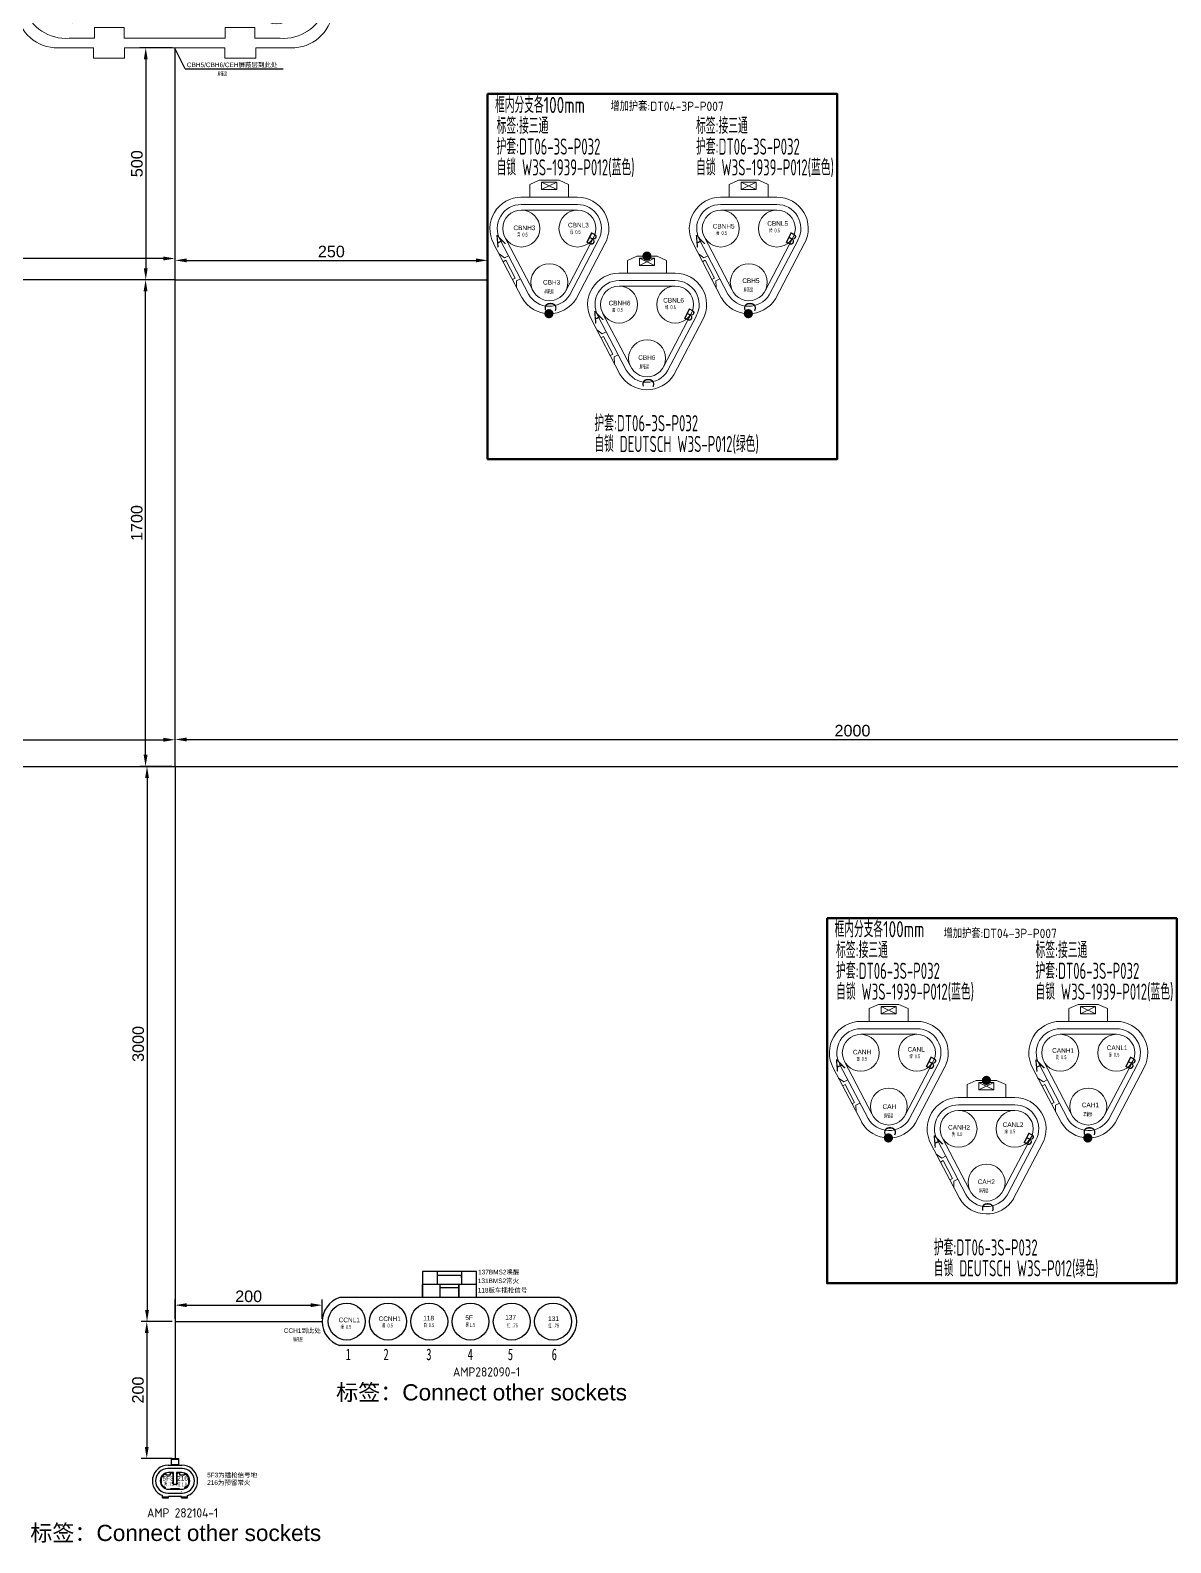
# Model space of a CAD drawing. Header units: millimetres. Extents: x 62 to 1873, y 998 to 1938.
# Drawn here: x 857.4 to 1104.3, y 1426.5 to 1753.8 of the extents above; entities that cross this region are included whole.
import ezdxf

# ---------------------------------------------------------------- set-up
doc = ezdxf.new("R2010")
doc.units = ezdxf.units.MM
for name, color, linetype, lineweight in [('1轮廓实线层', 7, 'Continuous', 50), ('AM60', 3, 'Continuous', 25), ('护套层', 3, 'Continuous', 0)]:
    doc.layers.add(name, color=color, linetype=linetype, lineweight=lineweight)
doc.layers.add('孔名层', color=1, linetype='Continuous')
doc.layers.add('线色线径', color=1, linetype='Continuous')
doc.styles.add('FST', font='', dxfattribs={"width": 0.67})
doc.styles.add('ISO Proportional', font='isocp.shx', dxfattribs={"bigfont": 'gbcbig.shx'})
doc.styles.get("Standard").update_dxf_attribs({"font": 'arial.ttf'})
doc.styles.add('TH_GBDIM', font='gbenor.shx', dxfattribs={"width": 0.8, "bigfont": 'gbcbig.shx'})
doc.styles.add('孔名字体', font='', dxfattribs={"height": 5, "bigfont": 'gbcbig.shx'})
doc.styles.add('技术要求及剖视用', font='gbenor.shx', dxfattribs={"width": 0.7, "bigfont": 'gbcbig.shx'})
doc.styles.get('FST').set_extended_font_data('FangSong_GB2312')
doc.styles.get('孔名字体').set_extended_font_data('Microsoft YaHei')
doc.dimstyles.new('ISO-25', dxfattribs={"dimtxt": 2.5, "dimasz": 2.5, "dimexe": 1.25, "dimexo": 0.625, "dimtad": 1, "dimtxsty": 'Standard', "dimcen": 2.5, "dimadec": 0, "dimazin": 0, "dimtfac": 1, "dimtmove": 0, "dimatfit": 3, "dimfxl": 1, "dimarcsym": 0})

# ---------------------------------------------------------------- blocks, each defined once
blk = doc.blocks.new('A$C51DB6593')
at = {"layer": 'AM60', "linetype": 'Continuous'}
for p, q in [((3.4, 7.08), (6.4, 7.08)), ((4.15, 7.08), (4.15, 8.52)), ((4.15, 8.52), (5.65, 8.52)), ((4.15, 8.35), (5.65, 8.35)), ((5.65, 7.18), (4.15, 7.18)), ((5.65, 8.52), (5.65, 7.08)), ((1.92, 4.35), (1.92, 3.09)), ((2.95, 4.93), (2.95, 5.23)), ((3.85, 4.93), (2.95, 4.93)), ((6.42, 6.35), (3.37, 6.35)), ((4.6, 5.48), (3.5, 5.48)), ((3.85, 5.38), (3.85, 4.93)), ((4.4, 5.38), (3.85, 5.38)), ((4.4, 5.23), (4.4, 5.38)), ((4.5, 5.23), (4.4, 5.23)), ((4.5, 2.98), (4.5, 5.23)), ((4.6, 2.98), (4.6, 5.48)), ((5.2, 5.48), (5.2, 2.98)), ((6.3, 5.48), (5.2, 5.48)), ((5.3, 5.23), (5.3, 2.98)), ((5.4, 5.23), (5.3, 5.23)), ((5.4, 5.38), (5.4, 5.23)), ((5.95, 5.38), (5.4, 5.38)), ((5.95, 4.93), (5.95, 5.38)), ((6.85, 4.93), (5.95, 4.93)), ((6.85, 5.23), (6.85, 4.93)), ((7.87, 3.09), (7.87, 4.35)), ((2.2, 0), (2.2, 0.49)), ((2.2, 0.23), (3.5, 0.23)), ((2.2, 0), (3.5, 0)), ((2.77, 2.28), (2.77, 2.03)), ((3.37, 1), (6.42, 1)), ((3.5, 1.88), (6.3, 1.88)), ((6.3, 0.28), (3.5, 0.28)), ((3.5, 0), (3.5, 0.28)), ((4.02, 2.03), (5.77, 2.03)), ((4.02, 1.88), (4.02, 2.03)), ((5.2, 2.88), (4.6, 2.88)), ((5.77, 2.03), (5.77, 1.88)), ((6.3, 0), (6.3, 0.28)), ((6.3, 0.23), (7.6, 0.23)), ((6.3, 0), (7.6, 0)), ((7.02, 2.03), (7.02, 2.28)), ((7.6, 0), (7.6, 0.49))]:
    blk.add_line(p, q, dxfattribs=at)
for centre, radius, start, end in [((3.4, 3.68), 3.4, 90, 249.3327), ((6.4, 3.68), 3.4, 290.6673, 90), ((3.37, 3.68), 2.67, 90, 270), ((3.5, 3.68), 1.8, 90, 270), ((3.4, 3.66), 1.62, 106.0766, 155.1884), ((6.3, 3.68), 1.8, 270, 90), ((6.42, 3.68), 2.67, 270, 90), ((6.4, 3.66), 1.62, 24.8116, 73.9234), ((3.4, 3.78), 1.62, 204.8116, 247.3801), ((4.6, 2.98), 0.1, 180, 270), ((4.7, 2.98), 0.1, 180, 270), ((5.1, 2.98), 0.1, 270, 0), ((5.2, 2.98), 0.1, 270, 0), ((6.4, 3.78), 1.62, 292.6199, 335.1884)]:
    blk.add_arc(centre, radius, start, end, dxfattribs=at)
at = {"layer": 'AM60', "color": 1, "lineweight": 5}
for s, p in [('1', (3.21, 1.28)), ('2', (6.14, 1.29))]:
    blk.add_text(s, height=0.25, dxfattribs=at).set_placement(p)
blk = doc.blocks.new('安费诺HC18B-S32-Out2152414464')
for p, q in [((-9.19, 53.42), (-5.89, 53.42)), ((-9.19, 46.69), (-9.19, 53.42)), ((-8.12, 52.47), (-8.12, 46.69)), ((-5.89, 52.47), (-8.12, 52.47)), ((-8.12, 52.47), (-8.12, 46.69)), ((-5.89, 53.42), (-5.89, 52.47)), ((8.69, 53.42), (8.69, 52.47)), ((12, 53.42), (8.69, 53.42)), ((8.69, 52.47), (10.93, 52.47)), ((10.93, 52.47), (10.93, 46.69)), ((12, 46.69), (12, 53.42)), ((-25.34, 48.43), (-16.63, 48.43)), ((-25.34, 46.45), (-25.34, 48.43)), ((-16.63, 48.43), (-16.63, 46.69)), ((-16.63, 46.69), (-9.19, 46.69)), ((-8.12, 46.69), (-9.19, 46.69)), ((12, 46.69), (10.93, 46.69)), ((19.44, 46.69), (12, 46.69)), ((19.44, 48.43), (19.44, 46.69)), ((28.15, 48.43), (19.44, 48.43)), ((28.15, 46.45), (28.15, 48.43)), ((-21.46, 44.25), (-15.98, 44.25)), ((-15.98, 44.25), (-15.98, 41.88)), ((-9.54, 44.25), (-4.33, 44.25)), ((-9.54, 41.88), (-9.54, 44.25)), ((12.35, 44.25), (-4.33, 44.25)), ((12.35, 41.88), (12.35, 44.25)), ((18.79, 44.25), (18.79, 41.88)), ((24.27, 44.25), (18.79, 44.25)), ((-32.89, 8.6), (-32.89, 39.38)), ((-15.98, 41.88), (-9.54, 41.88)), ((18.79, 41.88), (12.35, 41.88)), ((35.7, 8.6), (35.7, 39.38)), ((-31.16, 37.84), (-31.16, 24.92)), ((33.97, 37.84), (33.97, 24.92)), ((-31.16, 24.92), (-27.96, 24.92)), ((-27.96, 24.92), (-27.96, 18.66)), ((30.77, 24.92), (30.77, 18.66)), ((33.97, 24.92), (30.77, 24.92)), ((-31.15, 18.66), (-31.15, 8.53)), ((-27.96, 18.66), (-31.15, 18.66)), ((30.77, 18.66), (33.96, 18.66)), ((33.96, 18.66), (33.97, 8.46)), ((-15.98, 4.42), (-9.54, 4.42)), ((-15.98, 2.05), (-15.98, 4.42)), ((-9.54, 4.42), (-9.54, 2.05)), ((12.35, 4.42), (12.35, 2.05)), ((18.79, 4.42), (12.35, 4.42)), ((18.79, 2.05), (18.79, 4.42)), ((-24.64, 0), (-16.15, 0)), ((-21.46, 2.05), (-15.98, 2.05)), ((-16.15, 0), (-16.15, -2.24)), ((-9.54, 2.05), (-4.33, 2.05)), ((-9.43, 0), (-2.16, 0)), ((-9.43, -2.24), (-9.43, 0)), ((12.35, 2.05), (-4.33, 2.05)), ((12.24, 0), (-2.16, 0)), ((12.24, -2.24), (12.24, 0)), ((24.27, 2.05), (18.79, 2.05)), ((18.96, 0), (18.96, -2.24)), ((27.44, 0), (18.96, 0)), ((-16.15, -2.24), (-9.43, -2.24)), ((18.96, -2.24), (12.24, -2.24))]:
    blk.add_line(p, q)
blk.add_lwpolyline([(7.13, 49.59), (-4.34, 49.59), (-4.34, 47.21), (7.13, 47.21)], close=True)
for centre, radius in [((-20.62, 37.02), 4), ((-13.03, 36.97), 3.61), ((-5.81, 36.97), 3.61), ((1.4, 36.97), 3.61), ((8.62, 36.97), 3.61), ((15.84, 36.97), 3.61), ((23.46, 36.82), 4), ((-16.64, 29.82), 3.61), ((-9.42, 29.82), 3.61), ((-2.2, 29.82), 3.61), ((5.01, 29.82), 3.61), ((12.23, 29.82), 3.61), ((19.44, 29.82), 3.61), ((-20.42, 23), 4), ((-12.82, 22.96), 3.61), ((-5.61, 22.96), 3.61), ((8.82, 22.96), 3.61), ((16.04, 22.96), 3.61), ((23.66, 22.8), 4), ((-16.49, 16.12), 3.61), ((-9.28, 16.12), 3.61), ((-2.06, 16.12), 3.61), ((5.16, 16.12), 3.61), ((12.37, 16.12), 3.61), ((19.59, 16.12), 3.61), ((-20.62, 9.37), 4), ((23.46, 9.17), 4), ((-13.03, 9.32), 3.61), ((-5.81, 9.32), 3.61), ((1.4, 9.32), 3.61), ((8.62, 9.32), 3.61), ((15.84, 9.32), 3.61)]:
    blk.add_circle(centre, radius)
for centre, radius, start, end in [((-24.83, 38.34), 8.13, 93.5777, 172.6919), ((27.64, 38.34), 8.13, 7.3081, 86.4223), ((-22.1, 34.73), 9.54, 85.9591, 160.9835), ((24.94, 34.73), 9.54, 19.0165, 94.0409), ((-23.98, 8.89), 8.92, 181.8807, 265.7983), ((-22.1, 11.57), 9.54, 199.0165, 274.0409), ((24.94, 11.57), 9.54, 265.9591, 340.9835), ((26.79, 8.89), 8.92, 274.2017, 358.1193)]:
    blk.add_arc(centre, radius, start, end)
at = {"layer": '孔名层', "style": 'FST', "width": 0.67}
for s, height, p in [('7', 2.5, (-26.21, 35.39)), ('1', 2.5, (28.45, 35.45)), ('8', 2.5, (-21.71, 28.69)), ('13', 2.5, (23.82, 28.27)), ('19', 2.5, (-27.6, 21.97)), ('S', 5.6, (0.27, 19.76)), ('14', 2.5, (28.25, 20.32)), ('20', 2.5, (-23.41, 14)), ('25', 2.5, (24.42, 13.74)), ('32', 2.5, (-28.05, 8.39)), ('26', 2.5, (28.54, 6.99))]:
    blk.add_text(s, height=height, dxfattribs=at).set_placement(p)
at = {"layer": '护套层', "style": '技术要求及剖视用', "width": 0.67}
for tag, p, flags in [('备注', (-5.65, 17.85), 8), ('标号', (-5.65, 13.85), 8), ('功能', (-6.15, 9.85), 8), ('英文功能', (-6.15, 5.85), 8), ('编号', (-17.15, 1.85), 8), ('护套号', (-6.15, 1.85), 8), ('颜色', (14.85, 1.85), 9), ('统计到BOM', (14.85, -0.15), 9), ('厂家', (16.85, 1.85), 9), ('端子', (18.85, 1.85), 9), ('客户代号', (-17.15, -2.15), 8), ('配件', (-6.15, -2.15), 8), ('配置', (14.85, -2.15), 9), ('编码', (16.85, -2.15), 9), ('防水栓', (18.85, -2.15), 9), ('附件', (-6.15, -6.15), 8), ('视图', (14.85, -6.15), 9), ('工序', (14.85, -4.15), 9), ('方向', (16.85, -6.15), 9), ('工位', (16.85, -4.15), 9), ('盲栓', (18.85, -6.15), 9), ('设计软件', (21.61, -4.15), 9)]:
    blk.add_attdef(tag, p, '', height=3.5, dxfattribs=dict(at, flags=flags))
blk = doc.blocks.new('*D88')
at = {"color": 0, "lineweight": -2, "transparency": 16777216}
for p, q in [((888.13, 1699.78), (881.12, 1699.78)), ((882.37, 1596.97), (882.37, 1697.28)), ((888.13, 1594.47), (881.12, 1594.47))]:
    blk.add_line(p, q, dxfattribs=at)
at = {"color": 0, "transparency": 16777216}
for points in [[(881.95, 1697.28), (882.79, 1697.28), (882.37, 1699.78)], [(881.95, 1596.97), (882.79, 1596.97), (882.37, 1594.47)]]:
    blk.add_solid(points, dxfattribs=at)
at = {"layer": 'Defpoints', "color": 0, "transparency": 16777216}
for p in [(882.37, 1699.78), (888.75, 1699.78), (888.75, 1594.47)]:
    blk.add_point(p, dxfattribs=at)
at = {"color": 3, "transparency": 16777216, "insert": (880.47, 1647.13), "char_height": 2.5, "attachment_point": 5, "rotation": 90}
blk.add_mtext('1700', dxfattribs=at)
blk = doc.blocks.new('DT06-3S-P032-Out21521105156')
for p, q in [((-29.33, -14.82), (-27.31, -13.9)), ((-29.33, -17.58), (-29.33, -14.82)), ((-27.31, -13.9), (-22.94, -13.9)), ((-23.49, -14.35), (-26.76, -15.95)), ((-26.76, -14.35), (-23.49, -15.95)), ((-22.94, -13.9), (-20.92, -14.82)), ((-20.92, -17.58), (-20.92, -14.82)), ((-31.24, -17.58), (-19.01, -17.58)), ((-31.16, -19.18), (-19.01, -19.18)), ((-28.12, -17.58), (-29.33, -17.58)), ((-22.13, -17.58), (-20.92, -17.58)), ((-31.16, -20.38), (-19, -20.38)), ((-37.15, -27.61), (-30.97, -39.42)), ((-35.74, -26.85), (-29.59, -38.61)), ((-34.71, -26.23), (-28.76, -37.59)), ((-15.47, -26.24), (-21.54, -37.86)), ((-14.43, -26.82), (-20.66, -38.73)), ((-13.02, -27.58), (-19.3, -39.57)), ((-34.8, -30.7), (-35.98, -29.85)), ((-34.51, -31.26), (-35.08, -31.56)), ((-33.95, -30.26), (-34.8, -30.7)), ((-34.51, -31.26), (-32.5, -35.14)), ((-32.5, -35.14), (-33.06, -35.43)), ((-31.35, -35.26), (-32.21, -35.7)), ((-32.21, -35.7), (-32.17, -37.13))]:
    blk.add_line(p, q)
blk.add_lwpolyline([(-26.76, -14.35), (-23.49, -14.35), (-23.49, -15.95), (-26.76, -15.95)], close=True)
for centre in [(-31.16, -24.38), (-19.01, -24.38), (-25.09, -36.01)]:
    blk.add_circle(centre, 4)
for centre, radius, start, end in [((-31.16, -24.38), 6.8, 90, 208.4025), ((-31.16, -24.38), 5.2, 90, 208.4025), ((-19.01, -24.38), 6.8, 331.5975, 90), ((-19.01, -24.38), 5.2, 331.5975, 90), ((-25.09, -36.01), 5.2, 210, 328.4025), ((-25.09, -36.01), 6.8, 210, 328.4025)]:
    blk.add_arc(centre, radius, start, end)
at = {"layer": '孔名层', "style": '孔名字体'}
for s, rotation, p in [('A', 24.8528, (-36.33, -28.52)), ('B', 333.3512, (-17.4, -27.25)), ('C', 268.5587, (-26.04, -40.23))]:
    blk.add_text(s, height=2.5, rotation=rotation, dxfattribs=at).set_placement(p)
at = {"layer": '护套层', "style": '技术要求及剖视用', "width": 0.67}
for tag, p, flags in [('备注', (11.43, 11.35), 8), ('标号', (11.43, 7.35), 8), ('功能', (10.93, 3.35), 8), ('英文功能', (10.93, -0.65), 8), ('编号', (-0.07, -4.65), 8), ('护套号', (10.93, -4.65), 8), ('颜色', (31.93, -4.65), 9), ('统计到BOM', (31.93, -6.65), 9), ('厂家', (33.93, -4.65), 9), ('端子', (35.93, -4.65), 9), ('客户代号', (-0.07, -8.65), 8), ('配件', (10.93, -8.65), 8), ('配置', (31.93, -8.65), 9), ('编码', (33.93, -8.65), 9), ('防水栓', (35.93, -8.65), 9), ('附件', (10.93, -12.65), 8), ('视图', (31.93, -12.65), 9), ('工序', (31.93, -10.65), 9), ('方向', (33.93, -12.65), 9), ('工位', (33.93, -10.65), 9), ('盲栓', (35.93, -12.65), 9), ('设计软件', (38.69, -10.65), 9)]:
    blk.add_attdef(tag, p, '', height=3.5, dxfattribs=dict(at, flags=flags))
blk = doc.blocks.new('DT06-3S-P032-Out21521105310')
for p, q in [((-29.33, -14.82), (-27.31, -13.9)), ((-29.33, -17.58), (-29.33, -14.82)), ((-27.31, -13.9), (-22.94, -13.9)), ((-23.49, -14.35), (-26.76, -15.95)), ((-26.76, -14.35), (-23.49, -15.95)), ((-22.94, -13.9), (-20.92, -14.82)), ((-20.92, -17.58), (-20.92, -14.82)), ((-31.24, -17.58), (-19.01, -17.58)), ((-31.16, -19.18), (-19.01, -19.18)), ((-28.12, -17.58), (-29.33, -17.58)), ((-22.13, -17.58), (-20.92, -17.58)), ((-31.16, -20.38), (-19, -20.38)), ((-37.15, -27.61), (-30.97, -39.42)), ((-35.74, -26.85), (-29.59, -38.61)), ((-34.71, -26.23), (-28.76, -37.59)), ((-15.47, -26.24), (-21.54, -37.86)), ((-14.43, -26.82), (-20.66, -38.73)), ((-13.02, -27.58), (-19.3, -39.57)), ((-34.8, -30.7), (-35.98, -29.85)), ((-34.51, -31.26), (-35.08, -31.56)), ((-33.95, -30.26), (-34.8, -30.7)), ((-34.51, -31.26), (-32.5, -35.14)), ((-32.5, -35.14), (-33.06, -35.43)), ((-31.35, -35.26), (-32.21, -35.7)), ((-32.21, -35.7), (-32.17, -37.13))]:
    blk.add_line(p, q)
blk.add_lwpolyline([(-26.76, -14.35), (-23.49, -14.35), (-23.49, -15.95), (-26.76, -15.95)], close=True)
for centre in [(-31.16, -24.38), (-19.01, -24.38), (-25.09, -36.01)]:
    blk.add_circle(centre, 4)
for centre, radius, start, end in [((-31.16, -24.38), 6.8, 90, 208.4025), ((-31.16, -24.38), 5.2, 90, 208.4025), ((-19.01, -24.38), 6.8, 331.5975, 90), ((-19.01, -24.38), 5.2, 331.5975, 90), ((-25.09, -36.01), 5.2, 210, 328.4025), ((-25.09, -36.01), 6.8, 210, 328.4025)]:
    blk.add_arc(centre, radius, start, end)
at = {"layer": '孔名层', "style": '孔名字体'}
for s, rotation, p in [('A', 24.8528, (-36.33, -28.52)), ('B', 333.3512, (-17.4, -27.25)), ('C', 268.5587, (-26.04, -40.23))]:
    blk.add_text(s, height=2.5, rotation=rotation, dxfattribs=at).set_placement(p)
at = {"layer": '护套层', "style": '技术要求及剖视用', "width": 0.67}
for tag, p, flags in [('备注', (11.43, 11.35), 8), ('标号', (11.43, 7.35), 8), ('功能', (10.93, 3.35), 8), ('英文功能', (10.93, -0.65), 8), ('编号', (-0.07, -4.65), 8), ('护套号', (10.93, -4.65), 8), ('颜色', (31.93, -4.65), 9), ('统计到BOM', (31.93, -6.65), 9), ('厂家', (33.93, -4.65), 9), ('端子', (35.93, -4.65), 9), ('客户代号', (-0.07, -8.65), 8), ('配件', (10.93, -8.65), 8), ('配置', (31.93, -8.65), 9), ('编码', (33.93, -8.65), 9), ('防水栓', (35.93, -8.65), 9), ('附件', (10.93, -12.65), 8), ('视图', (31.93, -12.65), 9), ('工序', (31.93, -10.65), 9), ('方向', (33.93, -12.65), 9), ('工位', (33.93, -10.65), 9), ('盲栓', (35.93, -12.65), 9), ('设计软件', (38.69, -10.65), 9)]:
    blk.add_attdef(tag, p, '', height=3.5, dxfattribs=dict(at, flags=flags))
blk = doc.blocks.new('*D90')
at = {"color": 0, "lineweight": -2, "transparency": 16777216}
for p, q in [((888.13, 1749.99), (881.16, 1749.99)), ((882.41, 1747.49), (882.41, 1702.28)), ((888.13, 1699.78), (881.16, 1699.78))]:
    blk.add_line(p, q, dxfattribs=at)
at = {"color": 0, "transparency": 16777216}
for points in [[(881.99, 1747.49), (882.82, 1747.49), (882.41, 1749.99)], [(881.99, 1702.28), (882.82, 1702.28), (882.41, 1699.78)]]:
    blk.add_solid(points, dxfattribs=at)
at = {"layer": 'Defpoints', "color": 0, "transparency": 16777216}
for p in [(888.75, 1749.99), (882.41, 1699.78), (888.75, 1699.78)]:
    blk.add_point(p, dxfattribs=at)
at = {"color": 3, "transparency": 16777216, "insert": (880.5, 1724.89), "char_height": 2.5, "attachment_point": 5, "rotation": 90}
blk.add_mtext('500', dxfattribs=at)
blk = doc.blocks.new('*D91')
at = {"color": 0, "lineweight": -2, "transparency": 16777216}
for p, q in [((888.75, 1700.41), (888.75, 1705.23)), ((891.25, 1703.98), (953.92, 1703.98)), ((956.42, 1700.41), (956.42, 1705.23))]:
    blk.add_line(p, q, dxfattribs=at)
at = {"color": 0, "transparency": 16777216}
for points in [[(891.25, 1704.39), (891.25, 1703.56), (888.75, 1703.98)], [(953.92, 1704.39), (953.92, 1703.56), (956.42, 1703.98)]]:
    blk.add_solid(points, dxfattribs=at)
at = {"layer": 'Defpoints', "color": 0, "transparency": 16777216}
for p in [(956.42, 1703.98), (888.75, 1699.78), (956.42, 1699.78)]:
    blk.add_point(p, dxfattribs=at)
at = {"color": 3, "transparency": 16777216, "insert": (922.59, 1705.88), "char_height": 2.5, "attachment_point": 5}
blk.add_mtext('250', dxfattribs=at)
blk = doc.blocks.new('*D92')
at = {"color": 0, "lineweight": -2, "transparency": 16777216}
for p, q in [((812.73, 1700.41), (812.73, 1705.63)), ((888.75, 1700.41), (888.75, 1705.63)), ((886.25, 1704.38), (815.23, 1704.38))]:
    blk.add_line(p, q, dxfattribs=at)
at = {"color": 0, "transparency": 16777216}
for points in [[(815.23, 1704.8), (815.23, 1703.97), (812.73, 1704.38)], [(886.25, 1704.8), (886.25, 1703.97), (888.75, 1704.38)]]:
    blk.add_solid(points, dxfattribs=at)
at = {"layer": 'Defpoints', "color": 0, "transparency": 16777216}
for p in [(812.73, 1704.38), (812.73, 1699.78), (888.75, 1699.78)]:
    blk.add_point(p, dxfattribs=at)
at = {"color": 3, "transparency": 16777216, "insert": (850.74, 1706.29), "char_height": 2.5, "attachment_point": 5}
blk.add_mtext('200', dxfattribs=at)
blk = doc.blocks.new('*D95')
at = {"color": 0, "lineweight": -2, "transparency": 16777216}
for p, q in [((888.75, 1595.1), (888.75, 1601.54)), ((1182.07, 1595.1), (1182.07, 1601.54)), ((891.25, 1600.29), (1179.57, 1600.29))]:
    blk.add_line(p, q, dxfattribs=at)
at = {"color": 0, "transparency": 16777216}
for points in [[(891.25, 1600.71), (891.25, 1599.88), (888.75, 1600.29)], [(1179.57, 1600.71), (1179.57, 1599.88), (1182.07, 1600.29)]]:
    blk.add_solid(points, dxfattribs=at)
at = {"layer": 'Defpoints', "color": 0, "transparency": 16777216}
for p in [(1182.07, 1600.29), (888.75, 1594.47), (1182.07, 1594.47)]:
    blk.add_point(p, dxfattribs=at)
at = {"color": 3, "transparency": 16777216, "insert": (1035.41, 1602.19), "char_height": 2.5, "attachment_point": 5}
blk.add_mtext('2000', dxfattribs=at)
blk = doc.blocks.new('*D118')
at = {"color": 0, "lineweight": -2, "transparency": 16777216}
for p, q in [((888.13, 1594.47), (881.43, 1594.47)), ((882.68, 1591.97), (882.68, 1476.82)), ((888.13, 1474.32), (881.43, 1474.32))]:
    blk.add_line(p, q, dxfattribs=at)
at = {"color": 0, "transparency": 16777216}
for points in [[(882.27, 1591.97), (883.1, 1591.97), (882.68, 1594.47)], [(882.27, 1476.82), (883.1, 1476.82), (882.68, 1474.32)]]:
    blk.add_solid(points, dxfattribs=at)
at = {"layer": 'Defpoints', "color": 0, "transparency": 16777216}
for p in [(888.75, 1594.47), (882.68, 1474.32), (888.75, 1474.32)]:
    blk.add_point(p, dxfattribs=at)
at = {"color": 3, "transparency": 16777216, "insert": (880.78, 1534.4), "char_height": 2.5, "attachment_point": 5, "rotation": 90}
blk.add_mtext('3000', dxfattribs=at)
blk = doc.blocks.new('*D119')
at = {"color": 0, "lineweight": -2, "transparency": 16777216}
for p, q in [((888.13, 1474.32), (881.38, 1474.32)), ((882.63, 1471.82), (882.63, 1447.19)), ((888.13, 1444.69), (881.38, 1444.69))]:
    blk.add_line(p, q, dxfattribs=at)
at = {"color": 0, "transparency": 16777216}
for points in [[(882.21, 1471.82), (883.04, 1471.82), (882.63, 1474.32)], [(882.21, 1447.19), (883.04, 1447.19), (882.63, 1444.69)]]:
    blk.add_solid(points, dxfattribs=at)
at = {"layer": 'Defpoints', "color": 0, "transparency": 16777216}
for p in [(888.75, 1474.32), (882.63, 1444.69), (888.75, 1444.69)]:
    blk.add_point(p, dxfattribs=at)
at = {"color": 3, "transparency": 16777216, "insert": (880.73, 1459.5), "char_height": 2.5, "attachment_point": 5, "rotation": 90}
blk.add_mtext('200', dxfattribs=at)
blk = doc.blocks.new('*D120')
at = {"color": 0, "lineweight": -2, "transparency": 16777216}
for p, q in [((888.75, 1474.94), (888.75, 1479.12)), ((891.25, 1477.87), (918.12, 1477.87)), ((920.62, 1474.94), (920.62, 1479.12))]:
    blk.add_line(p, q, dxfattribs=at)
at = {"color": 0, "transparency": 16777216}
for points in [[(891.25, 1478.29), (891.25, 1477.45), (888.75, 1477.87)], [(918.12, 1478.29), (918.12, 1477.45), (920.62, 1477.87)]]:
    blk.add_solid(points, dxfattribs=at)
at = {"layer": 'Defpoints', "color": 0, "transparency": 16777216}
for p in [(920.62, 1477.87), (888.75, 1474.32), (920.62, 1474.32)]:
    blk.add_point(p, dxfattribs=at)
at = {"color": 3, "transparency": 16777216, "insert": (904.69, 1479.77), "char_height": 2.5, "attachment_point": 5}
blk.add_mtext('200', dxfattribs=at)
blk = doc.blocks.new('*D122')
at = {"color": 0, "lineweight": -2, "transparency": 16777216}
for p, q in [((773.45, 1595.1), (773.45, 1601.48)), ((888.75, 1595.1), (888.75, 1601.48)), ((775.95, 1600.23), (886.25, 1600.23))]:
    blk.add_line(p, q, dxfattribs=at)
at = {"color": 0, "transparency": 16777216}
for points in [[(775.95, 1600.65), (775.95, 1599.81), (773.45, 1600.23)], [(886.25, 1600.65), (886.25, 1599.81), (888.75, 1600.23)]]:
    blk.add_solid(points, dxfattribs=at)
at = {"layer": 'Defpoints', "color": 0, "transparency": 16777216}
for p in [(888.75, 1600.23), (773.45, 1594.47), (888.75, 1594.47)]:
    blk.add_point(p, dxfattribs=at)
at = {"color": 3, "transparency": 16777216, "insert": (831.1, 1602.13), "char_height": 2.5, "attachment_point": 5}
blk.add_mtext('300', dxfattribs=at)

msp = doc.modelspace()

# ---------------------------------------------------------------- hatches: boundary and pattern name
at = {"layer": '护套层'}
h = msp.add_hatch(color=256, dxfattribs=at)
edge = h.paths.add_edge_path()
edge.add_arc((990.909, 1704.895), 1, 0, 360)
h = msp.add_hatch(color=256, dxfattribs=at)
edge = h.paths.add_edge_path()
edge.add_arc((969.69, 1692.44), 1, 0, 360)
h = msp.add_hatch(color=256, dxfattribs=at)
edge = h.paths.add_edge_path()
edge.add_arc((1012.861, 1692.439), 1, 0, 360)
h = msp.add_hatch(color=256, dxfattribs=at)
edge = h.paths.add_edge_path()
edge.add_arc((1064.403, 1526.513), 1, 0, 360)
h = msp.add_hatch(color=256, dxfattribs=at)
edge = h.paths.add_edge_path()
edge.add_arc((1043.185, 1514.058), 1, 0, 360)
h = msp.add_hatch(color=256, dxfattribs=at)
edge = h.paths.add_edge_path()
edge.add_arc((1086.356, 1514.057), 1, 0, 360)

# ---------------------------------------------------------------- linework, layer by layer
at = {"color": 1}
for q in [(888.698, 1749.931), (912.136, 1745.426)]:
    msp.add_line((890.948, 1745.426), q, dxfattribs=at)
for p, q in [((888.755, 1594.474), (888.755, 1749.987)), ((888.755, 1699.785), (812.729, 1699.785)), ((888.755, 1699.785), (956.421, 1699.785)), ((332.565, 1594.474), (1552.582, 1594.474)), ((888.755, 1594.474), (888.755, 1444.687)), ((888.755, 1474.317), (920.615, 1474.317))]:
    msp.add_line(p, q)
at = {"color": 3}
for p, q in [((942.312, 1485.19), (942.312, 1482.348)), ((942.312, 1485.19), (942.312, 1482.348)), ((954.008, 1485.19), (942.312, 1485.19)), ((945.546, 1482.348), (945.546, 1485.19)), ((950.774, 1484.266), (945.546, 1484.266)), ((950.774, 1485.19), (950.774, 1482.348)), ((950.774, 1483.769), (950.774, 1484.266)), ((954.008, 1482.348), (954.008, 1485.19)), ((946.129, 1482.348), (942.312, 1482.348)), ((942.312, 1482.348), (942.312, 1479.504)), ((942.312, 1479.504), (942.312, 1482.348)), ((942.312, 1482.348), (942.312, 1479.504)), ((942.312, 1479.504), (942.312, 1482.348)), ((950.191, 1482.348), (946.129, 1482.348)), ((946.129, 1479.504), (946.129, 1482.348)), ((950.191, 1481.648), (946.129, 1481.648)), ((954.008, 1482.348), (950.191, 1482.348)), ((950.191, 1482.348), (950.191, 1479.504)), ((950.191, 1479.504), (950.191, 1482.348)), ((954.008, 1479.504), (954.008, 1482.348)), ((971.964, 1479.504), (924.356, 1479.504)), ((971.964, 1469.131), (924.356, 1469.131))]:
    msp.add_line(p, q, dxfattribs=at)
for centre in [(925.919, 1474.317), (934.852, 1474.317), (934.852, 1474.317), (934.852, 1474.317), (943.784, 1474.317), (943.784, 1474.317), (943.784, 1474.317), (952.717, 1474.317), (952.717, 1474.317), (961.65, 1474.317), (961.65, 1474.317), (970.582, 1474.317)]:
    msp.add_circle(centre, 4, dxfattribs=at)
for centre, start, end in [((926.081, 1474.317), 108.3917, 251.6083), ((970.24, 1474.317), 288.3917, 71.6083)]:
    msp.add_arc(centre, 5.465, start, end, dxfattribs=at)
at = {"layer": '1轮廓实线层', "color": 2}
for points in [[(956.421, 1739.988), (1032.103, 1739.988), (1032.103, 1660.984), (956.421, 1660.984)], [(1029.916, 1561.606), (1105.598, 1561.606), (1105.598, 1482.602), (1029.916, 1482.602)]]:
    msp.add_lwpolyline(points, close=True, dxfattribs=at)

# ---------------------------------------------------------------- block references
at = {"layer": 'AM60', "lineweight": 5}
msp.add_blockref('A$C51DB6593', (883.843, 1436.164), dxfattribs=at)
at = {"layer": '护套层'}
ref = msp.add_blockref('安费诺HC18B-S32-Out2152414464', (887.257, 1749.987), dxfattribs=at)
ref.add_attrib('功能', '标签:接国标低压插座', (875.449, 1806.58), dxfattribs={"height": 3.5, "style": '技术要求及剖视用', "width": 0.67})
ref.add_attrib('护套号', '护套:安费诺HC18B-S32(黑)', (875.449, 1811.328), dxfattribs={"height": 3.5, "style": '技术要求及剖视用', "width": 0.67})
ref = msp.add_blockref('DT06-3S-P032-Out21521105156', (994.873, 1735.249), dxfattribs=at)
ref.add_attrib('功能', '标签:接三通', (958.365, 1731.352), dxfattribs={"height": 3.5, "style": '技术要求及剖视用', "width": 0.67})
ref.add_attrib('护套号', '护套:DT06-3S-P032', (958.365, 1726.852), dxfattribs={"height": 3.5, "style": '技术要求及剖视用', "width": 0.67})
ref.add_attrib('附件', '自锁 W3S-1939-P012(蓝色)', (958.365, 1722.352), dxfattribs={"height": 3.5, "style": '技术要求及剖视用', "width": 0.67})
ref = msp.add_blockref('DT06-3S-P032-Out21521105156', (1038.045, 1735.248), dxfattribs=at)
ref.add_attrib('功能', '标签:接三通', (1001.536, 1731.351), dxfattribs={"height": 3.5, "style": '技术要求及剖视用', "width": 0.67})
ref.add_attrib('护套号', '护套:DT06-3S-P032', (1001.536, 1726.851), dxfattribs={"height": 3.5, "style": '技术要求及剖视用', "width": 0.67})
ref.add_attrib('附件', '自锁 W3S-1939-P012(蓝色)', (1001.536, 1722.351), dxfattribs={"height": 3.5, "style": '技术要求及剖视用', "width": 0.67})
ref = msp.add_blockref('DT06-3S-P032-Out21521105310', (1016.034, 1718.792), dxfattribs=at)
ref.add_attrib('护套号', '护套:DT06-3S-P032', (979.526, 1666.983), dxfattribs={"height": 3.5, "style": '技术要求及剖视用', "width": 0.67})
ref.add_attrib('附件', '自锁 DEUTSCH W3S-P012(绿色)', (979.526, 1662.483), dxfattribs={"height": 3.5, "style": '技术要求及剖视用', "width": 0.67})
ref = msp.add_blockref('DT06-3S-P032-Out21521105156', (1068.368, 1556.867), dxfattribs=at)
ref.add_attrib('功能', '标签:接三通', (1031.86, 1552.969), dxfattribs={"height": 3.5, "style": '技术要求及剖视用', "width": 0.67})
ref.add_attrib('护套号', '护套:DT06-3S-P032', (1031.86, 1548.469), dxfattribs={"height": 3.5, "style": '技术要求及剖视用', "width": 0.67})
ref.add_attrib('附件', '自锁 W3S-1939-P012(蓝色)', (1031.86, 1543.969), dxfattribs={"height": 3.5, "style": '技术要求及剖视用', "width": 0.67})
ref = msp.add_blockref('DT06-3S-P032-Out21521105156', (1111.539, 1556.866), dxfattribs=at)
ref.add_attrib('功能', '标签:接三通', (1075.031, 1552.969), dxfattribs={"height": 3.5, "style": '技术要求及剖视用', "width": 0.67})
ref.add_attrib('护套号', '护套:DT06-3S-P032', (1075.031, 1548.469), dxfattribs={"height": 3.5, "style": '技术要求及剖视用', "width": 0.67})
ref.add_attrib('附件', '自锁 W3S-1939-P012(蓝色)', (1075.031, 1543.969), dxfattribs={"height": 3.5, "style": '技术要求及剖视用', "width": 0.67})
ref = msp.add_blockref('DT06-3S-P032-Out21521105310', (1089.529, 1540.41), dxfattribs=at)
ref.add_attrib('护套号', '护套:DT06-3S-P032', (1053.02, 1488.6), dxfattribs={"height": 3.5, "style": '技术要求及剖视用', "width": 0.67})
ref.add_attrib('附件', '自锁 DEUTSCH W3S-P012(绿色)', (1053.02, 1484.1), dxfattribs={"height": 3.5, "style": '技术要求及剖视用', "width": 0.67})

# ---------------------------------------------------------------- texts
at = {"color": 4, "style": 'TH_GBDIM', "width": 0.8}
for p in [(958.039, 1735.861), (1031.534, 1557.479)]:
    msp.add_text('框内分支各100mm', height=3.5, dxfattribs=at).set_placement(p)
at = {"layer": 'AM60', "lineweight": 5}
for s, p in [('CBH5/CBH6/CEH屏蔽层到此处', (891.323, 1745.789)), ('CBNL3', (973.826, 1711.113)), ('CBNL5', (1016.959, 1711.464)), ('CBNH3', (962.01, 1710.517)), ('CBNH5', (1005.143, 1710.868)), ('CBNL6', (994.425, 1694.834)), ('CBNH6', (982.609, 1694.238)), ('CANH', (1035.505, 1532.135)), ('CANL', (1047.321, 1532.731)), ('CANH1', (1078.638, 1532.485)), ('CANL1', (1090.454, 1533.081)), ('CANH2', (1056.104, 1515.856)), ('CANL2', (1067.92, 1516.451)), ('131BMS2常火', (954.293, 1482.636)), ('137BMS2唤醒', (954.358, 1484.535)), ('118板车插枪信号', (954.275, 1480.607)), ('CCNL1', (924.173, 1474.181)), ('CCNH1', (932.814, 1474.432)), ('118', (942.484, 1474.565)), ('5F', (951.602, 1474.657)), ('137', (960.245, 1474.744)), ('131', (969.522, 1474.46)), ('5F3', (886.034, 1439.893)), ('216', (889.206, 1439.906)), ('5F3为插枪信号地', (895.699, 1440.609)), ('216为预留常火', (895.699, 1438.973))]:
    msp.add_text(s, height=1, dxfattribs=at).set_placement(p)
at = {"layer": 'AM60', "color": 6, "style": 'ISO Proportional'}
for p in [(983.013, 1736.325), (1055.129, 1557.328)]:
    msp.add_text('增加护套:DT04-3P-P007', height=2, dxfattribs=at).set_placement(p)
at = {"layer": 'AM60', "color": 3, "style": 'ISO Proportional'}
for s, p in [('AMP282090-1', (948.906, 1462.423)), ('AMP 282104-1 ', (882.674, 1431.915))]:
    msp.add_text(s, height=2, dxfattribs=at).set_placement(p)
at = {"layer": 'AM60', "lineweight": 5, "char_height": 1, "attachment_point": 1}
for s, insert, width in [('CBH3', (968.418, 1699.729), 2.90576), ('CBH5', (1011.551, 1700.079), 2.90576), ('CBH6', (989.018, 1683.449), 2.90576), ('CAH', (1041.913, 1521.346), 2.90576), ('CAH1', (1085.046, 1521.697), 2.90576), ('CAH2', (1062.512, 1505.067), 2.90576), ('CCH1{\\fSimSun|b0|i0|c134|p2;到此处}', (912.298, 1472.862), 8.52971)]:
    msp.add_mtext(s, dxfattribs=dict(at, insert=insert, width=width))
at = {"layer": 'AM60', "char_height": 3.5, "attachment_point": 1}
for insert in [(923.624, 1460.755), (857.418, 1430.33)]:
    msp.add_mtext_dynamic_manual_height_columns('{\\fSimSun|b0|i0|c134|p2;\\C3;标签：\\fArial|b0|i0|c0|p34;Connect other sockets}', width=66.92058, gutter_width=12.5, heights=[35.837], dxfattribs=dict(at, insert=insert))
at = {"layer": '孔名层', "style": 'FST', "width": 0.67}
for s, p in [('1', (925.689, 1465.972)), ('2', (933.871, 1465.972)), ('3', (943.136, 1465.972)), ('4', (952.102, 1465.972)), ('5', (960.79, 1465.972)), ('6', (970.281, 1465.972))]:
    msp.add_text(s, height=2.5, dxfattribs=at).set_placement(p)
at = {"layer": '线色线径', "lineweight": 5, "width": 0.6}
for s, p in [('屏蔽层', (897.969, 1743.953)), ('黄  0.5', (962.796, 1709.142)), ('绿  0.5', (974.256, 1709.704)), ('黄  0.5', (1005.929, 1709.493)), ('绿  0.5', (1017.389, 1710.055)), ('屏蔽层', (968.714, 1696.841)), ('屏蔽层', (1011.847, 1697.192)), ('黄  0.5', (983.396, 1692.863)), ('绿  0.5', (994.855, 1693.425)), ('屏蔽层', (989.314, 1680.562)), ('绿  0.5', (1047.751, 1531.322)), ('黄  0.5', (1079.424, 1531.11)), ('绿  0.5', (1090.884, 1531.673)), ('黄  0.5', (1036.291, 1530.76)), ('屏蔽层', (1042.209, 1518.459)), ('屏蔽层', (1085.342, 1518.809)), ('绿  0.5', (1068.35, 1515.043)), ('黄  0.5', (1056.891, 1514.48)), ('屏蔽层', (1062.809, 1502.179)), ('绿  0.5', (924.603, 1472.772)), ('黄  0.5', (933.601, 1473.057)), ('白  0.5', (942.546, 1473.145)), ('黑 1.5', (951.664, 1473.238)), ('红  .75', (960.66, 1473.089)), ('红  .75', (969.584, 1473.041)), ('屏蔽层', (914.361, 1470.069)), ('黑 .75', (886.396, 1438.79)), ('红 1.0', (889.261, 1438.678))]:
    msp.add_text(s, height=0.8, dxfattribs=at).set_placement(p)

# ---------------------------------------------------------------- dimensions: what is measured, and where the dimension line sits
at = {"color": 1}
for base, p1, p2, text, picture, middle in [((882.405, 1699.785), (888.755, 1749.987), (888.755, 1699.785), '500', '*D90', (880.504, 1724.886)), ((882.37, 1699.785), (888.755, 1594.474), (888.755, 1699.785), '1700', '*D88', (880.469, 1647.129)), ((882.684, 1474.317), (888.755, 1594.474), (888.755, 1474.317), '3000', '*D118', (880.782, 1534.396)), ((882.628, 1444.687), (888.755, 1474.317), (888.755, 1444.687), '200', '*D119', (880.727, 1459.502))]:
    dim = msp.add_linear_dim(base=base, p1=p1, p2=p2, angle=90, text=text, dimstyle='ISO-25', override={"dimclrt": 3}, dxfattribs=at)
    dim.commit()
    dim.dimension.update_dxf_attribs({"geometry": picture, "text_midpoint": middle})
for base, p1, p2, text, picture, middle in [((812.729, 1704.385), (888.755, 1699.785), (812.729, 1699.785), '200', '*D92', (850.742, 1706.286)), ((956.421, 1703.976), (888.755, 1699.785), (956.421, 1699.785), '250', '*D91', (922.588, 1705.877)), ((888.755, 1600.231), (773.446, 1594.474), (888.755, 1594.474), '300', '*D122', (831.1, 1602.133)), ((1182.073, 1600.292), (888.755, 1594.474), (1182.073, 1594.474), '2000', '*D95', (1035.414, 1602.194)), ((920.615, 1477.87), (888.755, 1474.317), (920.615, 1474.317), '200', '*D120', (904.685, 1479.771))]:
    dim = msp.add_linear_dim(base=base, p1=p1, p2=p2, text=text, dimstyle='ISO-25', override={"dimclrt": 3}, dxfattribs=at)
    dim.commit()
    dim.dimension.update_dxf_attribs({"geometry": picture, "text_midpoint": middle})

doc.saveas('drawing.dxf')
